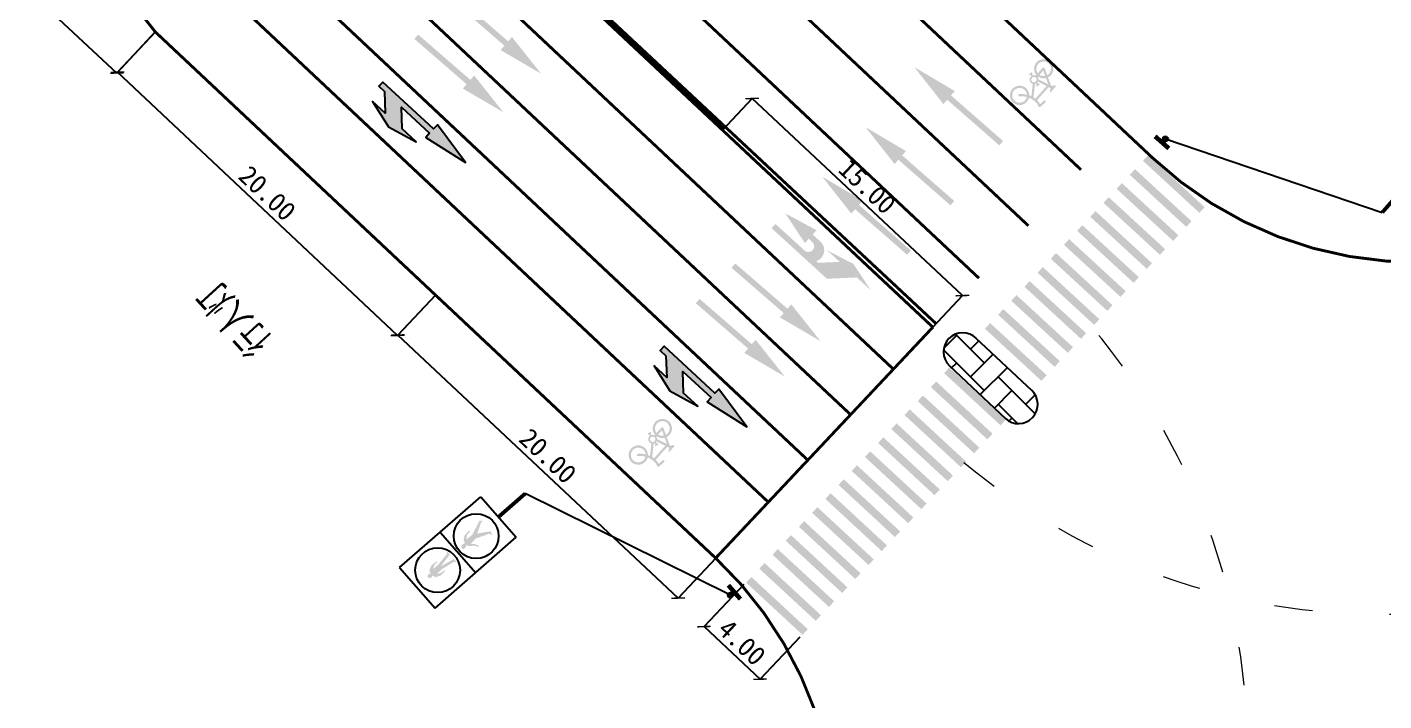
# Model space of a CAD drawing. Header units: millimetres. Extents: x 67536 to 67858, y 50657 to 50929.
# Drawn here: x 67620.4 to 67691, y 50784.1 to 50819.2 of the extents above; entities that cross this region are included whole.
import ezdxf

# ---------------------------------------------------------------- set-up
doc = ezdxf.new("R2010")
doc.units = ezdxf.units.MM
doc.linetypes.add('JTSS01', pattern=[6, 2, -4])
for name, color, linetype in [('@-交通信号', 7, 'Continuous'), ('@-地面图案', 7, 'Continuous'), ('@-标注', 7, 'Continuous'), ('@-注释', 7, 'Continuous'), ('@-路面标线', 7, 'Continuous'), ('@-路面边线', 7, 'Continuous'), ('@-辅助设计', 4, 'Continuous'), ('@-隔离岛', 3, 'Continuous'), ('@-隔离栏', 7, 'Continuous')]:
    doc.layers.add(name, color=color, linetype=linetype)
doc.layers.add('@-道路标线', color=7, linetype='Continuous', lineweight=0)
doc.layers.get('0').off()
doc.layers.get('@-辅助设计').off()
doc.styles.add('--黑体', font='simhei.ttf')
doc.styles.add('宋体', font='')
doc.styles.get('宋体').set_extended_font_data('SimSun')
doc.linetypes.add('FENCELINE1', pattern='A,6.349999999999998,-2.54,[133,ltypeshp.shx,S=2.54,R=0,X=-2.54,Y=0],-2.54,25.4', length=36.83)
doc.dimstyles.new('标志标注', dxfattribs={"dimtxt": 1, "dimasz": 0.5, "dimexe": 0, "dimexo": 0, "dimgap": 0.25, "dimtad": 1, "dimzin": 0, "dimdsep": 46, "dimtxsty": '--黑体', "dimblk": 'ARCHTICK', "dimcen": 0.09, "dimadec": 0, "dimazin": 0, "dimtfac": 1, "dimtix": 1, "dimtmove": 1, "dimatfit": 0, "dimfxl": 1, "dimtolj": 1, "dimtzin": 0, "dimarcsym": 0})

# ---------------------------------------------------------------- blocks, each defined once
blk = doc.blocks.new('6米直行加右转')
at = {"layer": '@-地面图案'}
blk.add_hatch(color=256, dxfattribs=at).paths.add_polyline_path([(1.600000000000023, -0.1500000000000057), (3.600000000000023, -0.1500000000000057), (3.600000000000023, -0.4500000000000171), (5.999999999999999, -2.846334279382745e-14), (3.600000000000023, 0.4499999999999604), (3.600000000000022, 0.1500000000000057), (0, 0.1500000000000057), (0, -0.1500000000000057), (0.399999999999977, -0.1500000000000057), (1.199999999999989, -0.9500000000000169), (0.300000000000012, -0.9500000000000169), (1.800000000000011, -1.349999999999994), (3.399999999999977, -0.9500000000000172), (2.399999999999977, -0.950000000000017)])
at = {"layer": '@-地面图案', "linetype": 'Continuous'}
blk.add_lwpolyline([(1.800000000000011, -1.349999999999994), (3.399999999999977, -0.950000000000017), (2.399999999999977, -0.950000000000017), (1.600000000000023, -0.1500000000000057), (3.600000000000023, -0.1500000000000057), (3.600000000000023, -0.4500000000000171), (6, -2.842170943040401e-14), (3.600000000000023, 0.4499999999999602), (3.600000000000023, 0.1500000000000057), (0, 0.1500000000000057), (0, -0.1500000000000057), (0.3999999999999773, -0.1500000000000057), (1.199999999999989, -0.950000000000017), (0.3000000000000114, -0.950000000000017)], close=True, dxfattribs=at)
blk = doc.blocks.new('A$C4D5C2BD2')
at = {"layer": '@-交通信号', "linetype": 'ByBlock', "lineweight": -3}
h = blk.add_hatch(color=14, dxfattribs=at)
edge = h.paths.add_edge_path()
edge.add_line((0.981396496295929, 0.3103656233288348), (0.9047607928514481, 0.5335762156173587))
edge.add_line((0.9047607928514481, 0.5335762188769877), (0.000568583607673645, 0.2231366215273738))
edge.add_line((0.0005685761570930481, 0.2231366285122931), (0.07720427960157394, -7.396377623081207e-05))
edge.add_line((0.07720427960157394, -7.396703585982323e-05), (0.9813964888453484, 0.3103656303137541))
blk.add_hatch(color=14, dxfattribs=at).paths.add_polyline_path([(0.5572020175083134, 0.5146595514379442, 1), (0.2922885207311656, 0.5146595514379442, 1)])
at = {"layer": '@-交通信号', "color": 14}
blk.add_circle((0.4247452691197395, 0.5146595514379442, 363.6511633631799), 0.1324567483885739, dxfattribs=at)
blk = doc.blocks.new('A$C3CD052C4')
at = {"layer": '@-交通信号'}
h = blk.add_hatch(color=256, dxfattribs=at)
h.paths.add_polyline_path([(0.1983859571773792, 4.356085207038632), (0.3037263108562911, 4.182178008431947), (0.3200045453995699, 3.934058719638415), (0.3810483660345199, 3.966599105235218), (0.4013966001366498, 4.275731142948644), (0.2752394003473455, 4.548255585470542), (0.1207051664969185, 4.589344146314033), (0.1368730835529277, 4.649943680897195), (0.157221317771473, 4.715024181221452), (0.1409426421305398, 4.776036930097689), (0.1002470557141351, 4.8142541802099), (0.04286595714802388, 4.829918102943338), (-0.01451514147629496, 4.814254180208081), (-0.05521072783449199, 4.77603693009587), (-0.07148940341721755, 4.715024181205081), (-0.05114116919867229, 4.649943680909928), (-0.03497325220087077, 4.589344146312214), (-0.1895074860512977, 4.548255585452353), (-0.3156646858988097, 4.275731142926816), (-0.2953164516802644, 3.966599105244313), (-0.2342726311035221, 3.934058719632958), (-0.2179943965602433, 4.182178008441042), (-0.1126540429395391, 4.356085207034994), (-0.1126540428813314, 3.967285207005261), (-0.2342726310889702, 3.267445207033234), (-0.279085850372212, 3.25705659617779), (-0.2912468931463081, 3.189701124136263), (-0.1126540429249872, 3.189685207004004), (0.04286595720623154, 3.967285207021632), (0.1983859571919311, 3.189685207022194), (0.3769788072968367, 3.18970112414172), (0.3648177647555713, 3.257056596183247), (0.3200045454141218, 3.267445207024139), (0.1983859571773792, 3.967285207023451)])
h.paths.add_polyline_path([(-0.06118429476919118, 1.636378291499568), (-0.3482229192304658, 0.9205713478113466), (-0.4579572204529541, 0.9188305799580121), (-0.4771172687906073, 0.8874937784821668), (-0.3065058634529123, 0.7793136970540218), (0.08171556417073589, 1.403055258662789), (0.3901159533270402, 0.8554683633010427), (0.3610900809726445, 0.822830726599932), (0.3647185906738741, 0.7974457475393137), (0.4082571785402251, 0.7793136970467458), (0.506219883376616, 0.8590945566884329), (0.2014475629403023, 1.638771373256532), (0.2159607196663273, 2.019543891745343), (0.3683466593938647, 1.85998217249653), (0.408250562948524, 1.595980882662843), (0.4737198686198099, 1.636111189556686), (0.4445396291994257, 1.94701568977689), (0.3030383364821319, 2.150094438551605), (0.1325111714249942, 2.208116783383957), (0.1252545931201894, 2.251633812893488, 0.2072279350689316), (0.1346140927344095, 2.450030692549262, 0.0711061981058181), (0.1193633821385447, 2.472137523831407, 0.0975891202728249), (0.1034852991870139, 2.48372346323049, 0.0222332267681968), (0.08456203251262195, 2.491531811232562, 0.0407986121601978), (0.07378418094594963, 2.494460636444273, 0.0459787038497324), (0.04555813709157519, 2.49706172911101, 0.0363583218134128), (0.009835170960286632, 2.494460636444273, 0.02830864803348), (-0.00935821476741694, 2.490530535462312, 0.0246906909628924), (-0.03075985630857758, 2.483723463228671, 0.079384576499933), (-0.05583795587881468, 2.469505774046411, 0.1243502617140169), (-0.06706480044522323, 2.454712290782481, 0.0811445592898371), (-0.07183741006883793, 2.435193731856998, 0.0695555518301039), (-0.0704105976910796, 2.411836468469119, 0.0047304574096672), (-0.06829578496399336, 2.401883111553616, 0.0090106909384495), (-0.06704230702598579, 2.39668994594831, 0.057141586892112), (-0.06096273110597394, 2.380969756777631, -0.0682413411958788), (-0.05615765994298272, 2.367678773531225, -0.1243534000053011), (-0.05688904688577168, 2.34781299745373, 0.0894556629479959), (-0.05978576498455368, 2.320536050174269, 0.0148189027599731), (-0.05776430989499204, 2.300840494513977, -0.0224194918720017), (-0.05592311613145284, 2.279750535453786, 0.0428473774026392), (-0.05615765994298272, 2.26976586341334, 0.1828745618122536), (-0.05377668564324267, 2.264489678782411, 0.101618928131842), (-0.04527257199515589, 2.258886470561265, 0.0299215739039949), (-0.001733984012389556, 2.249434136931086), (-0.001733984012389556, 2.204490589996567), (-0.1098946226702537, 2.1785597586113), (-0.1807460487616481, 2.085614511275708), (-0.2914515398006188, 1.939557423202132), (-0.3313056047336431, 1.904149619640521), (-0.5062198836385505, 1.793500335124918), (-0.4530814243044006, 1.753666386819532), (-0.2629672755283536, 1.852729243923022), (-0.2161719821888255, 1.877593834708023), (-0.1098946225974942, 2.021437714965941)])
for p, q in [((-1.402307950018439, 5.60923179994461), (-1.402307949960232, -1.2732925824821e-11)), ((1.402307949902024, 5.609231799970075), (-1.402307950018439, 5.60923179994461)), ((1.402307949902024, 5.609231799970075), (1.402307949960232, 1.2732925824821e-11)), ((1.402307949989336, 2.804615899991404), (-1.402307950047543, 2.804615899995042)), ((1.402307949960232, 1.2732925824821e-11), (-1.402307949960232, -1.2732925824821e-11))]:
    blk.add_line(p, q, dxfattribs=at)
at = {"layer": '@-交通信号', "color": 1}
blk.add_circle((-1.01863406598568e-10, 4.206923849938903), 1.166399999991831, dxfattribs=at)
at = {"layer": '@-交通信号', "color": 3}
blk.add_circle((0.01579213106015231, 1.529717030643951), 1.166399999991831, dxfattribs=at)
blk = doc.blocks.new('A$C5D3B22B4')
at = {"layer": '@-交通信号'}
for p, q in [((0.4413993451016722, 17.24206643283105), (1.1784147653525, 17.24206643283105)), ((0.4413993451016722, 17.24206643283105), (0.4413993451016722, 16.72376884262667)), ((1.1784147653525, 17.07442647273456), (0.4413993451016722, 17.07442647273456)), ((1.105069848650601, 17.24206643283105), (0.5147442618035711, 17.24206643283105)), ((1.105069848650601, 17.24206643283105), (0.5147442618035711, 17.24206643283105)), ((0.5147442618035711, 17.24206643283105), (0.5147442618035711, 17.24206643283105)), ((0.5147442618035711, 17.24206643283105), (0.5147442618035711, 17.24206643283105)), ((0.5147442618035711, 17.24206643283105), (0.5147442618035711, 17.24206643283105)), ((1.1784147653525, 17.24206643283105), (1.1784147653525, 0.0809907138827839)), ((-19.01916506013367, 16.36813209847242), (-19.33041515065997, 16.36658324647942)), ((-13.85681291895162, 16.3839729569936), (-19.01916506013367, 16.36813209847242)), ((-6.75872682291083, 16.40460298876314), (-13.85681291895162, 16.3839729569936)), ((0.1153616927622352, 16.44111264106868), (-6.75872682291083, 16.40460298876314)), ((-0.02233867958420888, 16.63465959109271), (-0.6277825429860968, 16.49763751473802)), ((-0.6277825429860968, 16.49763751473802), (-0.6277825429860968, 16.43890202417424)), ((0.1153616927622352, 16.63465959109271), (-0.02233867958420888, 16.63465959109271)), ((0.1153616927622352, 16.70260056157349), (0.1153616927622352, 15.69368050578487)), ((0.1153616927622352, 16.70260056157349), (0.2495233541849302, 16.70260056157349)), ((0.1824425234663067, 16.70260056157349), (0.1824425234663067, 15.69368050578487)), ((0.2495233541849302, 16.70260056157349), (0.809907055227086, 16.76442361522641)), ((0.2495233541849302, 16.70260056157349), (0.2495233541849302, 15.69368050578487)), ((0.809907055227086, 16.76442361522641), (0.809907055227086, 15.51163263688795)), ((0.809907055227086, 15.5105133279194), (0.809907055227086, 16.69353855771806)), ((-19.01916506013367, 16.01543425421369), (-19.29370332800318, 16.01717393904255)), ((-13.85373341885861, 16.00429684719165), (-19.01916506013367, 16.01543425421369)), ((-6.75872682291083, 15.98979226334086), (-13.85373341885861, 16.00429684719165)), ((0.1153616927622352, 15.95516842628967), (-6.75872682291083, 15.98979226334086)), ((-0.6277825429860968, 15.95726485926753), (-0.6277825429860968, 15.90975372742651)), ((-0.02233867958420888, 15.77273165107181), (-0.6277825429860968, 15.90975372742651)), ((-0.627029175448115, 16.21960691784443), (-0.6268592473934405, 16.17667414951393)), ((-0.627029175448115, 16.21960691784443), (0.1153616927622352, 16.21960691784443)), ((-0.6268592473934405, 16.17667414951393), (0.1153616927622352, 16.17667414951393)), ((0.1153616927622352, 15.77273165107181), (-0.02233867958420888, 15.77273165107181)), ((0.1153616927622352, 15.69368050578487), (0.2495233541849302, 15.69368050578487)), ((0.5147442618035711, 15.50372726831847), (0.2495233541849302, 15.69368050578487)), ((0.4413993451016722, 15.55625745722318), (0.4413993451016722, 0.0809907138827839)), ((0.5147442618035711, 15.50372726831847), (0.809907055227086, 15.50372726831847)), ((0.8904059988853987, 9.580596452478858), (1.212401773533202, 9.580596452478858)), ((0.8913895225996384, 9.577645881428907), (1.215352344690473, 9.577645881428907)), ((1.1784147653525, 4.319504131372014), (0.4413993451016722, 4.319504131372014)), ((1.1784147653525, 3.239628098528556), (0.4413993451016722, 3.239628098528556)), ((1.175710075112875, 3.065762893780629), (1.299130259663798, 3.065762893780629)), ((1.299130259663798, 3.065762893780629), (1.299130259663798, 1.940892026235815)), ((1.029931805227534, 2.159752065686916), (0.4413993451016722, 2.159752065686916)), ((1.1784147653525, 2.159752065686916), (0.4413993451016722, 2.159752065686916)), ((1.175710075112875, 2.160546679939216), (0.4441040353267454, 2.160546679939216)), ((1.028128678401117, 2.160546679939216), (0.4441040353267454, 2.160546679939216)), ((1.175710075112875, 1.940892026235815), (1.299130259663798, 1.940892026235815)), ((0.2806895182875451, 0.8188976695801102), (0.1196916309563676, 0.2151556149183307)), ((0.3671628650772618, 0.8188976695801102), (0.2806895182875451, 0.8188976695801102)), ((0.4413993451016722, 0.8099070246335032), (0.3543977392691886, 0.8099070246335032)), ((0.4441040353267454, 0.8188976695801102), (0.3576306885224767, 0.8188976695801102)), ((0.3820061610458652, 0.8099070246335032), (0.4359999647276709, 0.8099070246335032)), ((1.1784147653525, 1.079876032843458), (0.4413993451016722, 1.079876032843458)), ((0.7113683635107009, 0.8099070246335032), (0.7545634064445039, 0.8099070246335032)), ((0.7114995000010822, 0.8188976695801102), (0.7544322699541226, 0.8188976695801102)), ((0.7884406702505657, 0.8188976695801102), (0.7884406702505657, 0.0809907138827839)), ((0.7884406702505657, 0.8188976695801102), (0.8313734402036062, 0.8188976695801102)), ((0.8313734402036062, 0.8188976695801102), (0.8313734402036062, 0.0809907138827839)), ((1.029931805227534, 0.8099070246335032), (1.08392560890934, 0.8099070246335032)), ((1.175710075112875, 0.8188976695801102), (1.284665417959332, 0.8188976695801102)), ((1.1784147653525, 0.8099070246335032), (1.28803570799937, 0.8099070246316842)), ((1.252651245362358, 0.8188976695801102), (1.361606588208815, 0.8188976695801102)), ((1.361606588208815, 0.8188976695801102), (1.522604475525441, 0.2151556149183307)), ((0, 0.0809907138827839), (1.61981411043962, 0.0809907138827839)), ((0, 0.0809907138827839), (0, 0)), ((0, 0), (1.61981411043962, 0)), ((0.1196916309563676, 0.2151556149183307), (0.1196916309563676, 0.0809907138827839)), ((1.522604475525441, 0.2151556149183307), (1.522604475525441, 0.0809907138827839)), ((1.61981411043962, 0.0809907138827839), (1.61981411043962, 0))]:
    blk.add_line(p, q, dxfattribs=at)
blk = doc.blocks.new('*U25')
at = {"layer": '@-路面边线'}
h = blk.add_hatch(color=256, dxfattribs=at)
h.dxf.hatch_style = 1
h.paths.add_polyline_path([(0.1557578328492956, -0.02900320709929609), (0.1940489042393523, -4.028819927116496), (0.5940305762596365, -4.024990819992993), (0.5557395048443463, -0.02517409995956887)])
blk = doc.blocks.new('*U26')
at = {"layer": '@-道路标线', "color": 0, "linetype": 'ByBlock', "lineweight": -2, "transparency": 16777216, "rotation": 46.77617925165114}
for p in [(67678.30593282598, 50812.09694286143), (67677.62108271016, 50811.36825889779), (67676.93623259435, 50810.63957493415), (67676.25138247853, 50809.91089097052), (67675.5665323627, 50809.18220700689), (67674.88168224688, 50808.45352304325), (67674.19683213106, 50807.72483907962), (67673.51198201523, 50806.99615511598), (67672.82713189941, 50806.26747115234), (67672.1422817836, 50805.53878718871), (67671.45743166778, 50804.81010322508), (67670.77258155195, 50804.08141926144), (67670.08773143613, 50803.35273529781)]:
    blk.add_blockref('*U25', p, dxfattribs=at)
blk = doc.blocks.new('_ARCHTICK')
at = {"color": 0, "linetype": 'ByBlock', "const_width": 0.15}
blk.add_lwpolyline([(-0.5, -0.5), (0.5, 0.5)], dxfattribs=at)
blk = doc.blocks.new('*D53')
at = {"layer": '@-注释', "color": 0, "lineweight": -2, "transparency": 16777216}
for p, q in [((67657.66497525305, 50790.13486031228), (67655.60068336617, 50787.93844329468)), ((67655.60068336617, 50787.93844329468), (67658.51541927039, 50785.19904288425)), ((67660.57971115728, 50787.39545990185), (67658.51541927039, 50785.19904288425))]:
    blk.add_line(p, q, dxfattribs=at)
at = {"layer": 'Defpoints', "color": 0, "transparency": 16777216}
for p in [(67657.66497525305, 50790.13486031228), (67660.57971115728, 50787.39545990185), (67658.51541927039, 50785.19904288425)]:
    blk.add_point(p, dxfattribs=at)
at = {"layer": '@-注释', "color": 0, "lineweight": -2, "transparency": 16777216, "xscale": 0.5, "yscale": 0.5, "zscale": 0.5}
for p, rotation in [((67655.60068336617, 50787.93844329468), 136.7761802906991), ((67658.51541927039, 50785.19904288425), 316.7761802906991)]:
    blk.add_blockref('_ARCHTICK', p, dxfattribs=dict(at, rotation=rotation))
at = {"layer": '@-注释', "color": 0, "transparency": 16777216, "insert": (67657.57553636773, 50787.11934980171), "char_height": 1, "attachment_point": 5, "rotation": 316.77618029069913, "style": '--黑体'}
blk.add_mtext('\\A1;4.00', dxfattribs=at)
blk = doc.blocks.new('*D55')
at = {"layer": '@-注释', "color": 0, "lineweight": -2, "transparency": 16777216}
for p, q in [((67605.11765557047, 50839.36037900291), (67603.12347612124, 50837.22188335936)), ((67603.12347612124, 50837.22188335936), (67625.06408716983, 50816.76193255759)), ((67627.05826661906, 50818.90042820114), (67625.06408716983, 50816.76193255759))]:
    blk.add_line(p, q, dxfattribs=at)
at = {"layer": 'Defpoints', "color": 0, "transparency": 16777216}
for p in [(67605.11765557047, 50839.36037900291), (67627.05826661906, 50818.90042820114), (67625.06408716983, 50816.76193255759)]:
    blk.add_point(p, dxfattribs=at)
at = {"layer": '@-注释', "color": 0, "lineweight": -2, "transparency": 16777216, "xscale": 0.5, "yscale": 0.5, "zscale": 0.5}
for p, rotation in [((67603.12347612124, 50837.22188335936), 137.0000000001812), ((67625.06408716983, 50816.76193255759), 317.0000000001812)]:
    blk.add_blockref('_ARCHTICK', p, dxfattribs=dict(at, rotation=rotation))
at = {"layer": '@-注释', "color": 0, "transparency": 16777216, "insert": (67614.60911186704, 50827.54453196336), "char_height": 1, "attachment_point": 5, "rotation": 317.0000000001812, "style": '--黑体'}
blk.add_mtext('\\A1;30.00', dxfattribs=at)
blk = doc.blocks.new('*D56')
at = {"layer": '@-注释', "color": 0, "lineweight": -2, "transparency": 16777216}
for p, q in [((67656.56485046953, 50813.78882344948), (67658.10906742695, 50815.43520423918)), ((67669.04964231746, 50805.17353125582), (67658.10906742695, 50815.43520423918)), ((67667.50542536004, 50803.52715046611), (67669.04964231746, 50805.17353125582))]:
    blk.add_line(p, q, dxfattribs=at)
at = {"layer": 'Defpoints', "color": 0, "transparency": 16777216}
for p in [(67658.10906742695, 50815.43520423918), (67656.56485046953, 50813.78882344948), (67667.50542536004, 50803.52715046611)]:
    blk.add_point(p, dxfattribs=at)
at = {"layer": '@-注释', "color": 0, "lineweight": -2, "transparency": 16777216, "xscale": 0.5, "yscale": 0.5, "zscale": 0.5}
for p, rotation in [((67658.10906742695, 50815.43520423918), 136.834000257673), ((67669.04964231746, 50805.17353125582), 316.834000257673)]:
    blk.add_blockref('_ARCHTICK', p, dxfattribs=dict(at, rotation=rotation))
at = {"layer": '@-注释', "color": 0, "transparency": 16777216, "insert": (67664.09628401416, 50810.85549639871), "char_height": 1, "attachment_point": 5, "rotation": 316.834000257673, "style": '--黑体'}
blk.add_mtext('\\A1;15.00', dxfattribs=at)
blk = doc.blocks.new('*D95')
at = {"layer": '@-标注', "color": 0, "lineweight": -2, "transparency": 16777216}
for p, q in [((67641.63392805288, 50805.20156296008), (67639.67831622822, 50803.1207821438)), ((67654.25199558583, 50789.42377981779), (67639.67831622822, 50803.1207821438)), ((67656.20760741048, 50791.50456063406), (67654.25199558583, 50789.42377981779))]:
    blk.add_line(p, q, dxfattribs=at)
at = {"layer": 'Defpoints', "color": 0, "transparency": 16777216}
for p in [(67641.63392805288, 50805.20156296008), (67639.67831622822, 50803.1207821438), (67656.20760741048, 50791.50456063406)]:
    blk.add_point(p, dxfattribs=at)
at = {"layer": '@-标注', "color": 0, "lineweight": -2, "transparency": 16777216, "xscale": 0.5, "yscale": 0.5, "zscale": 0.5}
for p, rotation in [((67639.67831622822, 50803.1207821438), 136.7761793982374), ((67654.25199558583, 50789.42377981779), 316.7761793982374)]:
    blk.add_blockref('_ARCHTICK', p, dxfattribs=dict(at, rotation=rotation))
at = {"layer": '@-标注', "color": 0, "transparency": 16777216, "insert": (67647.48264096504, 50796.82288768498), "char_height": 1, "attachment_point": 5, "rotation": 316.7761793982374, "style": '--黑体'}
blk.add_mtext('\\A1;20.00', dxfattribs=at)
blk = doc.blocks.new('*D96')
at = {"layer": '@-标注', "color": 0, "lineweight": -2, "transparency": 16777216}
for p, q in [((67627.07267797709, 50818.911792297), (67625.08923588053, 50816.80523406825)), ((67639.6504859679, 50803.09500474365), (67625.08923588053, 50816.80523406825)), ((67641.63392806445, 50805.20156297239), (67639.6504859679, 50803.09500474365))]:
    blk.add_line(p, q, dxfattribs=at)
at = {"layer": 'Defpoints', "color": 0, "transparency": 16777216}
for p in [(67627.07267797709, 50818.911792297), (67625.08923588053, 50816.80523406825), (67641.63392806445, 50805.20156297239)]:
    blk.add_point(p, dxfattribs=at)
at = {"layer": '@-标注', "color": 0, "lineweight": -2, "transparency": 16777216, "xscale": 0.5, "yscale": 0.5, "zscale": 0.5}
for p, rotation in [((67625.08923588053, 50816.80523406825), 136.7241820960397), ((67639.6504859679, 50803.09500474365), 316.7241820960397)]:
    blk.add_blockref('_ARCHTICK', p, dxfattribs=dict(at, rotation=rotation))
at = {"layer": '@-标注', "color": 0, "transparency": 16777216, "insert": (67632.88784545794, 50810.50025625328), "char_height": 1, "attachment_point": 5, "rotation": 316.72418209603967, "style": '--黑体'}
blk.add_mtext('\\A1;20.00', dxfattribs=at)
blk = doc.blocks.new('*U107')
at = {"layer": '@-路面边线'}
h = blk.add_hatch(color=256, dxfattribs=at)
h.dxf.hatch_style = 1
h.paths.add_polyline_path([(0.1557578328492956, -0.02900320709929609), (0.1940489042393523, -4.028819927116496), (0.5940305762596365, -4.024990819992993), (0.5557395048443463, -0.02517409995956887)])
blk = doc.blocks.new('*U109')
at = {"layer": '@-道路标线', "color": 0, "linetype": 'ByBlock', "lineweight": -2, "transparency": 16777216, "rotation": 46.64381672642343}
for p in [(67667.96295022451, 50801.04135890199), (67667.27641855975, 50800.314258996), (67666.58988689499, 50799.58715909003), (67665.90335523021, 50798.86005918404), (67665.21682356545, 50798.13295927807), (67664.5302919007, 50797.40585937208), (67663.84376023592, 50796.67875946611), (67663.15722857116, 50795.95165956012), (67662.4706969064, 50795.22455965415), (67661.78416524164, 50794.49745974816), (67661.09763357686, 50793.77035984219), (67660.4111019121, 50793.0432599362), (67659.72457024734, 50792.31616003023), (67659.03803858258, 50791.58906012424), (67658.35150691781, 50790.86196021827), (67657.66497525305, 50790.13486031228)]:
    blk.add_blockref('*U107', p, dxfattribs=at)
blk = doc.blocks.new('安全岛')
at = {"layer": '@-隔离岛'}
h = blk.add_hatch(dxfattribs=at)
h.set_pattern_fill('AR-HBONE', color=30, scale=0.01, angle=-1.6576033e-09, style=0)
h.set_pattern_definition([(44.9999999983424, (0, 0), (4.156886443366873e-11, 1.436840979371065), [3.048, -1.016]), (134.9999999983424, (0.7184200000207843, 0.7184199999792156), (4.156886443366873e-11, 1.436840979371065), [3.048, -1.016])])
h.paths.add_polyline_path([(67669.73388765508, 50802.97680845962, 0.9999999851010306), (67668.38928634053, 50801.49585467608), (67671.27921282793, 50798.78014499724, 1.000000021073415), (67672.64744296255, 50800.23889440441)])
at = {"layer": '@-隔离岛', "linetype": 'Continuous', "flags": 128}
for points in [[(67669.7325219488, 50802.97809183544), (67672.64744296616, 50800.23889440103)], [(67668.36428753067, 50801.51934645353), (67671.27921283204, 50798.78014499338)]]:
    blk.add_lwpolyline(points, dxfattribs=at)
at = {"layer": '@-隔离岛', "linetype": 'Continuous'}
for centre, radius, start, end in [((67669.06158699801, 50802.23633156766), 1.000147089691104, 45.79745735733002, 225.79745735733), ((67671.96332789911, 50799.5095196972), 1.000000441775133, 226.8339718696227, 46.83397186962267)]:
    blk.add_arc(centre, radius, start, end, dxfattribs=at)

msp = doc.modelspace()

# ---------------------------------------------------------------- hatches: boundary and pattern name
at = {"layer": '@-道路标线'}
for points in [[(67642.59671336647, 50820.6557144151), (67642.49840820667, 50820.54241792426), (67645.21752403802, 50818.18309405842), (67645.02091371293, 50817.95650107165), (67647.12857308291, 50816.72350797441), (67645.61074468, 50818.63628002862), (67645.41413435753, 50818.40968704308), (67642.69501852841, 50820.76901090919)], [(67640.63259920971, 50818.64951147619), (67640.53429404991, 50818.53621498535), (67643.25340988126, 50816.17689111951), (67643.05679955617, 50815.95029813274), (67645.16445892616, 50814.7173050355), (67643.64663052325, 50816.63007708971), (67643.45002020078, 50816.40348410417), (67640.73090437165, 50818.76280797028)], [(67671.05956429506, 50813.10938285761), (67671.15841010433, 50813.22220796686), (67668.45060743134, 50815.5945074194), (67668.64829905533, 50815.82015764296), (67666.5465598426, 50817.06321527611), (67668.0552241916, 50815.14320697558), (67668.25291581295, 50815.36885719793), (67670.96071848368, 50812.99655774513)], [(67668.52027175308, 50809.98660260501), (67668.61911756234, 50810.09942771426), (67665.91131488935, 50812.47172716681), (67666.10900651335, 50812.69737739037), (67664.0072673006, 50813.94043502351), (67665.51593164961, 50812.02042672299), (67665.71362327096, 50812.24607694533), (67668.42142594169, 50809.87377749253)], [(67666.26746761684, 50807.40837726567), (67666.3663134261, 50807.52120237491), (67663.65851075311, 50809.89350182746), (67663.85620237711, 50810.11915205102), (67661.75446316437, 50811.36220968416), (67663.26312751338, 50809.44220138364), (67663.46081913472, 50809.66785160598), (67666.16862180545, 50807.29555215318)], [(67659.216589315, 50808.79378505132), (67659.11533673505, 50808.68311475388), (67661.99276448463, 50806.05054765261), (67663.54686559713, 50806.11961091361), (67664.28466758555, 50805.44459370922), (67663.3741912883, 50806.81974203307), (67661.99748142417, 50807.53714704508), (67662.66150321219, 50806.92963155981), (67661.53124785959, 50806.87940373485), (67661.4350497252, 50806.96741568911, 0.577350269189626), (67661.65919205143, 50807.98218670647), (67661.25340095819, 50808.35344616974), (67661.45590611894, 50808.57478676504), (67659.82410479896, 50809.45780683948), (67660.84839063496, 50807.91076497688), (67661.05089579636, 50808.13210557283), (67661.23534629312, 50807.96335127141, -1), (67660.83033597135, 50807.52067007972), (67659.31784189572, 50808.90445534926)], [(67657.12780193023, 50806.73522720296), (67657.02949677042, 50806.62193071212), (67659.74861260178, 50804.26260684628), (67659.55200227669, 50804.03601385951), (67661.65966164667, 50802.80302076227), (67660.14183324376, 50804.71579281648), (67659.94522292129, 50804.48919983094), (67657.22610709217, 50806.84852369704)], [(67655.27301758173, 50804.88978473855), (67655.17471242193, 50804.77648824771), (67657.89382825328, 50802.41716438186), (67657.69721792819, 50802.19057139509), (67659.80487729817, 50800.95757829786), (67658.28704889526, 50802.87035035207), (67658.09043857279, 50802.64375736652), (67655.37132274367, 50805.00308123263)]]:
    msp.add_hatch(color=7, dxfattribs=at).paths.add_polyline_path(points)
h = msp.add_hatch(color=7, dxfattribs=at)
edge = h.paths.add_edge_path()
edge.add_line((67673.6575305683, 50816.09591794002), (67673.70968750176, 50816.06970416087))
edge.add_ellipse((67674.05073756278, 50815.76611558312), major_axis=(0.201062209189022, -0.4099435790898143), ratio=0.9999805706952836, start_angle=200.1195756284293, end_angle=202.1999952957983, ccw=False)
edge.add_ellipse((67673.81837460036, 50815.96741093019), major_axis=(-0.1349701719647786, -0.06619789242732606), ratio=0.9999999506772708, start_angle=219.8589830386828, end_angle=284.2785924977287, ccw=False)
edge.add_ellipse((67673.85355632393, 50816.07069000086), major_axis=(-0.03845518675498325, -0.01886085109785154), ratio=0.9999998303205472, start_angle=113.18325781182659, end_angle=206.501347011118, ccw=False)
edge.add_line((67673.8860329476, 50816.04276507112), (67673.62119880023, 50815.74780737781))
edge.add_ellipse((67673.63402447687, 50815.78744256091), major_axis=(-0.03740224474747406, -0.01834442186959589), ratio=0.9999998508462595, start_angle=310.81329457208363, end_angle=405.9425271505703, ccw=False)
edge.add_ellipse((67674.05073756278, 50815.76611558312), major_axis=(-0.4099449549438242, -0.2010628839946802), ratio=0.999999995276094, start_angle=307.0992444217952, end_angle=329.14455822133897, ccw=False)
edge.add_line((67673.64309365478, 50815.97180373972), (67673.53209044224, 50816.02759332961))
edge.add_line((67673.53209044157, 50816.02759332897), (67672.9199606466, 50815.34583685501))
edge.add_ellipse((67672.1100769413, 50814.48936814479), major_axis=(0.519063056512727, -1.058312091657571), ratio=0.9999997747193812, start_angle=102.93400800517048, end_angle=110.4751074252666, ccw=False)
edge.add_line((67673.02535664027, 50815.23214222807), (67673.07599821112, 50815.13534593916))
edge.add_line((67673.07599821046, 50815.13534593851), (67673.2871442094, 50815.32023083022))
edge.add_ellipse((67673.32580714276, 50815.27607620423), major_axis=(0.02584393765854944, -0.0526929269515769), ratio=0.9999999969862579, start_angle=15.0799806736444, end_angle=195.0799806736443, ccw=False)
edge.add_line((67673.3644700761, 50815.23192157692), (67673.10178185029, 50815.00190497602))
edge.add_ellipse((67673.05856200024, 50815.04206944675), major_axis=(0.02598120516565534, -0.05297280019768658), ratio=0.9999999565071804, start_angle=-94.40099306387123, end_angle=20.972252427922285, ccw=False)
edge.add_line((67673.00375169456, 50815.02022978933), (67672.92694771616, 50815.1670328865))
edge.add_ellipse((67672.1100769413, 50814.48936814479), major_axis=(-0.9529259785403278, -0.4673750540606753), ratio=0.9999999809832021, start_angle=193.5523853715453, end_angle=221.8935450160579)
edge.add_ellipse((67672.01848149255, 50815.59695627092), major_axis=(-0.4526638136168394, -0.2220149089487002), ratio=0.9999999808311439, start_angle=-98.18991527179861, end_angle=139.7104712913849, ccw=False)
edge.add_ellipse((67672.01848149255, 50815.59695627092), major_axis=(-0.4526638122930861, -0.2220149082994484), ratio=0.9999999833191034, start_angle=153.487581228541, end_angle=261.8100847081013, ccw=False)
edge.add_ellipse((67672.1100769413, 50814.48936814479), major_axis=(-1.058311901259354, -0.5190629631294225), ratio=0.9999999987140331, start_angle=217.7231741279261, end_angle=223.3859971820988, ccw=False)
edge.add_line((67672.62958923203, 50815.54745946325), (67672.70090227496, 50816.19710035987))
edge.add_ellipse((67672.76537712177, 50816.4191307642), major_axis=(-0.2075794316144669, -0.101810056874832), ratio=0.9999999485642296, start_angle=280.9424230675123, end_angle=407.6811191826454, ccw=False)
edge.add_line((67672.62601489952, 50816.6036102302), (67672.58688899023, 50816.66497543046))
edge.add_line((67672.58688898888, 50816.66497542916), (67672.54881841254, 50816.64252538745))
edge.add_line((67672.54881841385, 50816.64252538743), (67672.5052922484, 50816.71633666247))
edge.add_line((67672.50529224909, 50816.71633666312), (67672.65272012798, 50816.80327420353))
edge.add_line((67672.652720128, 50816.80327420354), (67672.69624629278, 50816.72946292917))
edge.add_line((67672.69624629279, 50816.72946292916), (67672.66074496908, 50816.70852795958))
edge.add_line((67672.66074496778, 50816.70852796092), (67672.70326809745, 50816.64183454512))
edge.add_ellipse((67672.76537712177, 50816.4191307642), major_axis=(0.1018100528200388, -0.2075794233471927), ratio=0.9999998710940378, start_angle=156.077858777343, end_angle=169.4568067655877, ccw=False)
edge.add_line((67672.75648520367, 50816.65016201357), (67672.78740909716, 50816.64928092861))
edge.add_ellipse((67672.76537712177, 50816.4191307642), major_axis=(-0.2075794294881693, -0.1018100558319615), ratio=0.99999997824153, start_angle=219.2364363992578, end_angle=238.4055656186149, ccw=False)
edge.add_line((67672.86175909433, 50816.62928552062), (67672.88830484242, 50816.65885071267))
edge.add_ellipse((67673.2712900799, 50816.98139446113), major_axis=(0.2204886447554901, -0.4495519299439962), ratio=0.999999957172602, start_angle=251.5529690226818, end_angle=283.97727336007733, ccw=False)
edge.add_line((67672.77506893927, 50816.91448601746), (67672.7737849177, 50817.03796975411))
edge.add_ellipse((67673.2712900799, 50816.98139446113), major_axis=(-0.4495519105856651, -0.2204886352609428), ratio=0.9999999765459381, start_angle=90.72597712170881, end_angle=327.3860601384187, ccw=False)
edge.add_line((67673.49745699156, 50816.53467231632), (67673.6575305702, 50816.09591793666))
edge = h.paths.add_edge_path(flags=16)
edge.add_line((67673.4233920548, 50816.08222452242), (67672.96941244138, 50816.31039211391))
edge.add_ellipse((67672.76537712177, 50816.4191307642), major_axis=(-0.2075797207561151, -0.1018101986881486), ratio=0.9999989921065656, start_angle=113.33312174311399, end_angle=125.81877227170509, ccw=False)
edge.add_line((67672.94107826243, 50816.26885231018), (67672.98374150113, 50816.20193914574))
edge.add_line((67672.9837415024, 50816.2019391444), (67673.02333043666, 50816.22911542341))
edge.add_line((67673.023330436, 50816.22911542275), (67673.07182598168, 50816.15846973383))
edge.add_line((67673.07182598233, 50816.15846973447), (67672.9195601979, 50816.05394513084))
edge.add_line((67672.91956019858, 50816.05394513148), (67672.8710646503, 50816.12459082178))
edge.add_line((67672.87106464899, 50816.1245908218), (67672.91305500432, 50816.15341558668))
edge.add_line((67672.9130550043, 50816.15341558668), (67672.87382657001, 50816.21494158843))
edge.add_ellipse((67672.76537712177, 50816.4191307642), major_axis=(0.1018100527231909, -0.2075794231497303), ratio=0.9999996316774112, start_angle=-12.801403836924408, end_angle=1.8475263374838278, ccw=False)
edge.add_line((67672.81866272505, 50816.19415265653), (67672.7408341466, 50815.48515708338))
edge.add_ellipse((67672.1100769413, 50814.48936814479), major_axis=(-1.058311822158664, -0.51906292433345), ratio=0.9999999651228509, start_angle=206.1845881327514, end_angle=211.5225778991242, ccw=False)
edge.add_line((67672.83073771841, 50815.42215874758), (67673.42339205614, 50816.08222452371))
edge = h.paths.add_edge_path(flags=16)
edge.add_line((67673.50981585357, 50816.17015852006), (67673.39120883837, 50816.49525493473))
edge.add_ellipse((67673.2712900799, 50816.98139446113), major_axis=(-0.4495519134462683, -0.2204886366639632), ratio=0.9999999682488206, start_angle=387.44292668244736, end_angle=437.7305866839091, ccw=False)
edge.add_line((67672.97394153466, 50816.5785346768), (67672.9526078026, 50816.5547743357))
edge.add_ellipse((67672.76537712177, 50816.4191307642), major_axis=(0.1018100667875149, -0.2075794518253294), ratio=0.9999998818253548, start_angle=66.12125378608778, end_angle=99.79606636223912, ccw=False)
edge.add_line((67672.99640157643, 50816.42819763807), (67673.50981585355, 50816.17015852007))
edge = h.paths.add_edge_path(flags=16)
edge.add_line((67672.77871202474, 50816.55842969837), (67672.75999526419, 50816.55896297858))
edge.add_ellipse((67672.76537712177, 50816.4191307642), major_axis=(-0.005612782244407632, -0.1398231377295843), ratio=0.9999982862807512, start_angle=184.5028513073123, end_angle=536.8305418411982)
edge = h.paths.add_edge_path(flags=16)
edge.add_ellipse((67672.01848149255, 50815.59695627092), major_axis=(-0.3472779582061743, -0.1703270328922225), ratio=0.9999999827594351, start_angle=158.9141864051265, end_angle=261.729474163011)
edge.add_ellipse((67672.01848149255, 50815.59695627092), major_axis=(-0.3472779621301562, -0.170327034816791), ratio=0.9999999726421697, start_angle=261.7294742455286, end_angle=501.1211886144014)
edge.add_ellipse((67672.1100769413, 50814.48936814479), major_axis=(-0.9529259833067756, -0.467375056398442), ratio=0.9999999693913519, start_angle=228.2603932092995, end_angle=249.2839976678984)
edge.add_ellipse((67672.0049067539, 50815.60447968329), major_axis=(-0.05269443259906284, -0.02584467612312167), ratio=0.9999984609880854, start_angle=249.7117148502653, end_angle=428.8563375229205, ccw=False)
edge.add_ellipse((67672.1100769413, 50814.48936814479), major_axis=(-1.058311842046459, -0.51906293408768), ratio=0.9999999672635289, start_angle=229.4454243372494, end_angle=249.28399770017649, ccw=False)
edge = h.paths.add_edge_path(flags=16)
edge.add_line((67673.35066976129, 50816.60637068837), (67673.24904234016, 50816.88492681026))
edge.add_line((67673.24904233949, 50816.8849268096), (67673.05283410623, 50816.66640087314))
edge.add_ellipse((67673.2712900799, 50816.98139446113), major_axis=(-0.3441660547414529, -0.1688007589918262), ratio=0.9999999719880538, start_angle=29.13147224983823, end_angle=75.82490958884358)
edge = h.paths.add_edge_path(flags=16)
edge.add_ellipse((67673.2712900799, 50816.98139446113), major_axis=(-0.3441660602146482, -0.1688007616762265), ratio=0.9999999542659418, start_angle=92.82568757028405, end_angle=327.3860593604895)
edge.add_line((67672.89041217088, 50817.02470713801), (67672.89139519673, 50816.93017097528))
edge.add_ellipse((67673.2712900799, 50816.98139446113), major_axis=(-0.3441660587252452, -0.1688007609457293), ratio=0.9999999059556514, start_angle=341.5529669549778, end_angle=371.5106501264239)
edge.add_line((67672.96773021636, 50816.74731032499), (67673.21269960345, 50817.02014374432))
edge.add_ellipse((67673.26508232213, 50816.98060849959), major_axis=(0.0288991583048242, -0.05892218351696905), ratio=0.9999999181052606, start_angle=79.8263932664151, end_angle=206.8305000872452, ccw=False)
edge.add_line((67673.32818256924, 50816.9986457714), (67673.45685214127, 50816.64596834272))
h = msp.add_hatch(color=7, dxfattribs=at)
edge = h.paths.add_edge_path()
edge.add_line((67653.82126175666, 50797.3696761578), (67653.87341869011, 50797.34346237865))
edge.add_ellipse((67654.21446875113, 50797.0398738009), major_axis=(0.201062209189022, -0.4099435790898143), ratio=0.9999805706952836, start_angle=200.1195756284293, end_angle=202.1999952957983, ccw=False)
edge.add_ellipse((67653.98210578872, 50797.24116914797), major_axis=(-0.1349701719647786, -0.06619789242732606), ratio=0.9999999506772708, start_angle=219.8589830386828, end_angle=284.2785924977287, ccw=False)
edge.add_ellipse((67654.01728751228, 50797.34444821864), major_axis=(-0.03845518675498325, -0.01886085109785154), ratio=0.9999998303205472, start_angle=113.18325781182659, end_angle=206.501347011118, ccw=False)
edge.add_line((67654.04976413595, 50797.3165232889), (67653.78492998859, 50797.02156559559))
edge.add_ellipse((67653.79775566522, 50797.06120077869), major_axis=(-0.03740224474747406, -0.01834442186959589), ratio=0.9999998508462595, start_angle=310.81329457208363, end_angle=405.9425271505703, ccw=False)
edge.add_ellipse((67654.21446875113, 50797.0398738009), major_axis=(-0.4099449549438242, -0.2010628839946802), ratio=0.999999995276094, start_angle=307.0992444217952, end_angle=329.14455822133897, ccw=False)
edge.add_line((67653.80682484314, 50797.2455619575), (67653.6958216306, 50797.30135154739))
edge.add_line((67653.69582162992, 50797.30135154675), (67653.08369183495, 50796.61959507279))
edge.add_ellipse((67652.27380812966, 50795.76312636257), major_axis=(0.519063056512727, -1.058312091657571), ratio=0.9999997747193812, start_angle=102.93400800517048, end_angle=110.4751074252666, ccw=False)
edge.add_line((67653.18908782862, 50796.50590044585), (67653.23972939947, 50796.40910415694))
edge.add_line((67653.23972939882, 50796.40910415629), (67653.45087539776, 50796.593989048))
edge.add_ellipse((67653.48953833111, 50796.54983442201), major_axis=(0.02584393765854944, -0.0526929269515769), ratio=0.9999999969862579, start_angle=15.0799806736444, end_angle=195.0799806736443, ccw=False)
edge.add_line((67653.52820126446, 50796.5056797947), (67653.26551303864, 50796.2756631938))
edge.add_ellipse((67653.22229318859, 50796.31582766453), major_axis=(0.02598120516565534, -0.05297280019768658), ratio=0.9999999565071804, start_angle=-94.40099306387123, end_angle=20.972252427922285, ccw=False)
edge.add_line((67653.16748288291, 50796.29398800711), (67653.09067890451, 50796.44079110428))
edge.add_ellipse((67652.27380812966, 50795.76312636257), major_axis=(-0.9529259785403281, -0.4673750540606752), ratio=0.9999999809832021, start_angle=193.5523853715453, end_angle=221.8935450160579)
edge.add_ellipse((67652.1822126809, 50796.8707144887), major_axis=(-0.4526638136168394, -0.2220149089487002), ratio=0.9999999808311439, start_angle=-98.18991527179861, end_angle=139.7104712913849, ccw=False)
edge.add_ellipse((67652.1822126809, 50796.8707144887), major_axis=(-0.4526638122930861, -0.2220149082994484), ratio=0.9999999833191034, start_angle=153.487581228541, end_angle=261.8100847081013, ccw=False)
edge.add_ellipse((67652.27380812966, 50795.76312636257), major_axis=(-1.058311901259354, -0.5190629631294225), ratio=0.9999999987140331, start_angle=217.7231741279261, end_angle=223.3859971820988, ccw=False)
edge.add_line((67652.79332042039, 50796.82121768103), (67652.86463346331, 50797.47085857765))
edge.add_ellipse((67652.92910831013, 50797.69288898198), major_axis=(-0.2075794316144669, -0.101810056874832), ratio=0.9999999485642296, start_angle=280.9424230675123, end_angle=407.6811191826454, ccw=False)
edge.add_line((67652.78974608787, 50797.87736844798), (67652.75062017859, 50797.93873364824))
edge.add_line((67652.75062017723, 50797.93873364694), (67652.7125496009, 50797.91628360523))
edge.add_line((67652.7125496022, 50797.91628360521), (67652.66902343676, 50797.99009488025))
edge.add_line((67652.66902343744, 50797.9900948809), (67652.81645131634, 50798.07703242131))
edge.add_line((67652.81645131635, 50798.07703242132), (67652.85997748113, 50798.00322114695))
edge.add_line((67652.85997748114, 50798.00322114694), (67652.82447615743, 50797.98228617736))
edge.add_line((67652.82447615614, 50797.9822861787), (67652.8669992858, 50797.9155927629))
edge.add_ellipse((67652.92910831013, 50797.69288898198), major_axis=(0.1018100528200388, -0.2075794233471927), ratio=0.9999998710940378, start_angle=156.077858777343, end_angle=169.4568067655877, ccw=False)
edge.add_line((67652.92021639203, 50797.92392023135), (67652.95114028551, 50797.92303914639))
edge.add_ellipse((67652.92910831013, 50797.69288898198), major_axis=(-0.2075794294881693, -0.1018100558319615), ratio=0.99999997824153, start_angle=219.2364363992578, end_angle=238.4055656186149, ccw=False)
edge.add_line((67653.02549028269, 50797.9030437384), (67653.05203603077, 50797.93260893044))
edge.add_ellipse((67653.43502126825, 50798.25515267891), major_axis=(0.22048864475549, -0.4495519299439962), ratio=0.999999957172602, start_angle=251.5529690226818, end_angle=283.97727336007733, ccw=False)
edge.add_line((67652.93880012762, 50798.18824423524), (67652.93751610606, 50798.31172797189))
edge.add_ellipse((67653.43502126825, 50798.25515267891), major_axis=(-0.4495519105856651, -0.2204886352609428), ratio=0.9999999765459381, start_angle=90.72597712170881, end_angle=327.3860601384187, ccw=False)
edge.add_line((67653.66118817992, 50797.8084305341), (67653.82126175855, 50797.36967615444))
edge = h.paths.add_edge_path(flags=16)
edge.add_line((67653.58712324315, 50797.3559827402), (67653.13314362973, 50797.58415033169))
edge.add_ellipse((67652.92910831013, 50797.69288898198), major_axis=(-0.2075797207561151, -0.1018101986881486), ratio=0.9999989921065656, start_angle=113.33312174311399, end_angle=125.81877227170509, ccw=False)
edge.add_line((67653.10480945079, 50797.54261052795), (67653.14747268948, 50797.47569736352))
edge.add_line((67653.14747269075, 50797.47569736218), (67653.18706162501, 50797.50287364119))
edge.add_line((67653.18706162435, 50797.50287364053), (67653.23555717003, 50797.43222795161))
edge.add_line((67653.23555717069, 50797.43222795225), (67653.08329138625, 50797.32770334862))
edge.add_line((67653.08329138694, 50797.32770334926), (67653.03479583866, 50797.39834903955))
edge.add_line((67653.03479583735, 50797.39834903958), (67653.07678619267, 50797.42717380446))
edge.add_line((67653.07678619266, 50797.42717380446), (67653.03755775836, 50797.48869980621))
edge.add_ellipse((67652.92910831013, 50797.69288898198), major_axis=(0.1018100527231909, -0.2075794231497302), ratio=0.9999996316774112, start_angle=-12.801403836924408, end_angle=1.8475263374838278, ccw=False)
edge.add_line((67652.98239391341, 50797.46791087431), (67652.90456533496, 50796.75891530116))
edge.add_ellipse((67652.27380812966, 50795.76312636257), major_axis=(-1.058311822158664, -0.51906292433345), ratio=0.9999999651228509, start_angle=206.1845881327514, end_angle=211.5225778991242, ccw=False)
edge.add_line((67652.99446890676, 50796.69591696536), (67653.58712324449, 50797.35598274149))
edge = h.paths.add_edge_path(flags=16)
edge.add_line((67653.67354704192, 50797.44391673784), (67653.55494002672, 50797.76901315251))
edge.add_ellipse((67653.43502126825, 50798.25515267891), major_axis=(-0.4495519134462681, -0.2204886366639632), ratio=0.9999999682488206, start_angle=387.44292668244736, end_angle=437.7305866839091, ccw=False)
edge.add_line((67653.13767272301, 50797.85229289458), (67653.11633899095, 50797.82853255348))
edge.add_ellipse((67652.92910831013, 50797.69288898198), major_axis=(0.1018100667875148, -0.2075794518253292), ratio=0.9999998818253548, start_angle=66.12125378608778, end_angle=99.79606636223912, ccw=False)
edge.add_line((67653.16013276478, 50797.70195585585), (67653.67354704191, 50797.44391673785))
edge = h.paths.add_edge_path(flags=16)
edge.add_line((67652.94244321309, 50797.83218791614), (67652.92372645254, 50797.83272119636))
edge.add_ellipse((67652.92910831013, 50797.69288898198), major_axis=(-0.005612782244407632, -0.1398231377295843), ratio=0.9999982862807512, start_angle=184.5028513073123, end_angle=536.8305418411982)
edge = h.paths.add_edge_path(flags=16)
edge.add_ellipse((67652.1822126809, 50796.8707144887), major_axis=(-0.3472779582061743, -0.1703270328922225), ratio=0.9999999827594351, start_angle=158.9141864051265, end_angle=261.729474163011)
edge.add_ellipse((67652.1822126809, 50796.8707144887), major_axis=(-0.3472779621301562, -0.170327034816791), ratio=0.9999999726421697, start_angle=261.7294742455286, end_angle=501.1211886144014)
edge.add_ellipse((67652.27380812966, 50795.76312636257), major_axis=(-0.9529259833067756, -0.467375056398442), ratio=0.9999999693913519, start_angle=228.2603932092995, end_angle=249.2839976678984)
edge.add_ellipse((67652.16863794225, 50796.87823790107), major_axis=(-0.0526944325990628, -0.02584467612312165), ratio=0.9999984609880854, start_angle=249.7117148502653, end_angle=428.8563375229205, ccw=False)
edge.add_ellipse((67652.27380812966, 50795.76312636257), major_axis=(-1.058311842046459, -0.51906293408768), ratio=0.9999999672635289, start_angle=229.4454243372494, end_angle=249.28399770017649, ccw=False)
edge = h.paths.add_edge_path(flags=16)
edge.add_line((67653.51440094964, 50797.88012890614), (67653.41277352851, 50798.15868502804))
edge.add_line((67653.41277352785, 50798.15868502738), (67653.21656529458, 50797.94015909092))
edge.add_ellipse((67653.43502126825, 50798.25515267891), major_axis=(-0.3441660547414529, -0.1688007589918262), ratio=0.9999999719880538, start_angle=29.13147224983823, end_angle=75.82490958884358)
edge = h.paths.add_edge_path(flags=16)
edge.add_ellipse((67653.43502126825, 50798.25515267891), major_axis=(-0.3441660602146482, -0.1688007616762265), ratio=0.9999999542659418, start_angle=92.82568757028405, end_angle=327.3860593604895)
edge.add_line((67653.05414335923, 50798.29846535579), (67653.05512638508, 50798.20392919306))
edge.add_ellipse((67653.43502126825, 50798.25515267891), major_axis=(-0.3441660587252452, -0.1688007609457293), ratio=0.9999999059556514, start_angle=341.5529669549778, end_angle=371.5106501264239)
edge.add_line((67653.13146140472, 50798.02106854277), (67653.3764307918, 50798.2939019621))
edge.add_ellipse((67653.42881351049, 50798.25436671737), major_axis=(0.0288991583048242, -0.05892218351696905), ratio=0.9999999181052606, start_angle=79.8263932664151, end_angle=206.8305000872452, ccw=False)
edge.add_line((67653.49191375759, 50798.27240398918), (67653.62058332963, 50797.9197265605))

# ---------------------------------------------------------------- linework, layer by layer
at = {"layer": '@-交通信号', "linetype": 'Continuous', "lineweight": -3}
for p, q in [((67679.60531898953, 50813.33066790285), (67690.88468547814, 50809.50343562491, 31.0774134396799)), ((67656.97607359473, 50789.57763244207), (67646.30550355278, 50794.87015077204, 31.07741343967996))]:
    msp.add_line(p, q, dxfattribs=at)
at = {"layer": '@-交通信号', "const_width": 0.2, "flags": 128}
for points, elevation in [([(67692.10475509017, 50810.89941677648), (67690.88468547814, 50809.50343562491)], 31.0774134396799), ([(67646.30550355278, 50794.87015077204), (67644.91070693503, 50793.64872716458)], 31.07741343967996)]:
    msp.add_lwpolyline(points, dxfattribs=dict(at, elevation=elevation))
at = {"layer": '@-路面标线', "color": 7, "linetype": 'Continuous', "const_width": 0.15, "flags": 128}
for points in [[(67644.37309054588, 50808.11652246976), (67628.7492746338, 50822.80049065206)], [(67665.453083939, 50801.34179410581), (67650.87841356083, 50815.03972790796)], [(67663.22732106259, 50798.97357122399), (67648.57291962704, 50812.74643987664)], [(67661.00155818618, 50796.60534834219), (67646.42745566365, 50810.30274844795)], [(67658.9470078387, 50794.41929645126), (67644.37309054588, 50808.11652246976)]]:
    msp.add_lwpolyline(points, dxfattribs=at)
at = {"layer": '@-路面边线', "color": 7, "linetype": 'Continuous', "const_width": 0.15, "flags": 128}
msp.add_lwpolyline([(67677.26674843693, 50813.91159247859), (67648.11740768056, 50841.3074600828), (67648.11740768056, 50841.3074600828)], dxfattribs=at)
at = {"layer": '@-道路标线', "color": 7, "linetype": 'JTSS01', "flags": 128}
for points in [[(67669.90460969188, 50806.07823986946, 0.15, 0.15, 0), (67633.34686268782, 50840.43686242643, 0.15, 0.15, 0), (67618.96358916763, 50853.84948213649, 0.15, 0.15, 0), (67543.99986528029, 50923.75428541005, 0, 0, 0)], [(67648.57291962704, 50812.74643987664, 0.15, 0.15, 0), (67634.07798030623, 50826.3694388283, 0.15, 0.15, 0), (67612.66912350775, 50847.21474012719, 0.15, 0.15, 0), (67542.48805340467, 50912.6596467596, 0, 0, 0)], [(67646.42745566365, 50810.30274844795, 0.15, 0.15, 0), (67631.85221742983, 50824.0012159465, 0.15, 0.15, 0), (67610.28212924753, 50844.65500217154, 0, 0, 0)], [(67650.87841356083, 50815.03972790796, 0.15, 0.15, 0), (67636.30374318267, 50828.73766171013, 0.15, 0.15, 0), (67621.15838135268, 50844.42998042021, 0, 0, 0)]]:
    msp.add_lwpolyline(points, format="xyseb", dxfattribs=at)
at = {"layer": '@-道路标线', "color": 7, "linetype": 'Continuous', "const_width": 0.15, "flags": 128}
for points in [[(67627.0582666191, 50818.90042820109), (67608.36804557314, 50842.60239873075), (67536.51554436615, 50909.60594008299)], [(67675.21219808944, 50811.72554058758), (67646.06285733309, 50839.12140819189), (67646.06285733309, 50839.12140819189)], [(67656.20760737546, 50791.50456059678), (67627.0582666191, 50818.90042820109)], [(67656.20760737546, 50791.50456059678), (67667.50542536004, 50803.52715046612)]]:
    msp.add_lwpolyline(points, dxfattribs=at)
at = {"layer": '@-道路标线', "color": 7, "linetype": 'JTSS01', "const_width": 0.15, "flags": 128}
msp.add_lwpolyline([(67672.47279762616, 50808.81080473305), (67635.90971335738, 50843.17444349266), (67621.52108293785, 50856.59205843822)], dxfattribs=at)
at = {"layer": '@-道路标线', "color": 30, "linetype": 'Continuous', "ltscale": 0.08, "const_width": 0.1499999999999999, "flags": 128}
for points in [[(67622.46356667443, 50845.94340701536), (67667.6764539609, 50803.70949414626)], [(67635.2183554579, 50833.81069189284), (67656.56485046956, 50813.78882344953)]]:
    msp.add_lwpolyline(points, dxfattribs=at)
at = {"layer": '@-道路标线', "color": 7, "linetype": 'Continuous', "const_width": 0.15, "flags": 128}
for points in [[(67677.26674843693, 50813.91159247859), (67678.94419821231, 50812.33504938133, 0.4359741090756509), (67708.18411975786, 50814.32232083305), (67709.30268503826, 50815.70363391722)], [(67637.49186582159, 50809.09446021097), (67656.19610893918, 50791.51536734676, -0.4028906534838921), (67657.59329822725, 50763.82050749427), (67657.10923742244, 50763.26365923724)]]:
    msp.add_lwpolyline(points, format="xyb", dxfattribs=at)
at = {"layer": '@-道路标线', "color": 30, "linetype": 'JTSS01', "const_width": 0.15, "flags": 128}
msp.add_lwpolyline([(67656.56485046956, 50813.78882344953), (67667.50542536004, 50803.52715046612)], dxfattribs=at)
at = {"layer": '@-道路标线', "color": 7, "linetype": 'JTSS01'}
for centre, radius, start, end in [((67649.81147022221, 50781.49905767581), 34.05772232904485, 315.2342347071019, 40.35567013608644), ((67690.85693888902, 50822.37986878524), 33.80445981952886, 229.9923577508979, 321.8611086811708)]:
    msp.add_arc(centre, radius, start, end, dxfattribs=at)
at = {"layer": '@-隔离栏', "color": 4, "linetype": 'FENCELINE1', "ltscale": 0.1, "const_width": 0.2999999999999997, "elevation": 1475.285, "flags": 128}
msp.add_lwpolyline([(67622.37503114037, 50845.85447317909), (67656.65036476999, 50813.87999528959)], dxfattribs=at)

# ---------------------------------------------------------------- block references
at = {"layer": '@-交通信号'}
for name, p, rotation in [('A$C5D3B22B4', (67675.64878799248, 50833.01715496145), 48.98916963138065), ('A$C3CD052C4', (67644.91070693501, 50793.64872716459, 31.07741343967996), 131.2086376472454)]:
    msp.add_blockref(name, p, dxfattribs=dict(at, rotation=rotation))
at = {"layer": '@-交通信号', "linetype": 'Continuous', "ltscale": 2}
for p, rotation in [((67678.94772302153, 50813.4440281191, -363.6511633631799), 299.7517912725277), ((67657.61276686136, 50789.37787088429, -363.6511633631799), 112.1134704414125)]:
    msp.add_blockref('A$C4D5C2BD2', p, dxfattribs=dict(at, rotation=rotation))
at = {"layer": '@-地面图案', "rotation": 317.2354491538765}
for p in [(67638.7852653231, 50816.18143940234), (67653.42568369511, 50802.42171266469)]:
    msp.add_blockref('6米直行加右转', p, dxfattribs=at)
at = {"layer": '@-辅助设计'}
msp.add_blockref('安全岛', (0, 0), dxfattribs=at)
at = {"layer": '@-道路标线'}
for name in ['*U26', '*U109']:
    msp.add_blockref(name, (0, 0), dxfattribs=at)

# ---------------------------------------------------------------- texts
at = {"layer": '@-交通信号', "style": '宋体', "width": 0.7}
msp.add_text('行人灯', height=1.499999999999999, rotation=132.4777051045139, dxfattribs=at).set_placement((67633.14102695833, 50802.86396154236, 31.07741343967996))

# ---------------------------------------------------------------- dimensions: what is measured, and where the dimension line sits
at = {"layer": '@-标注'}
for p1, p2, distance, picture, middle in [((67641.63392806446, 50805.2015629724), (67627.07267797709, 50818.911792297), 2.893376940800876, '*D96', (67632.88784545794, 50810.50025625328)), ((67656.2076074105, 50791.50456063407), (67641.63392805289, 50805.20156296009), 2.855532597294399, '*D95', (67647.48264096504, 50796.82288768498))]:
    dim = msp.add_aligned_dim(p1=p1, p2=p2, distance=distance, dimstyle='标志标注', dxfattribs=at)
    dim.commit()
    dim.dimension.update_dxf_attribs({"geometry": picture, "text_midpoint": middle})
at = {"layer": '@-注释'}
for p1, p2, distance, picture, middle in [((67605.11765557047, 50839.3603790029), (67627.05826661906, 50818.90042820114), -2.9240238188545424, '*D55', (67614.60911186704, 50827.54453196336)), ((67667.50542536004, 50803.52715046612), (67656.56485046953, 50813.78882344949), -2.2572495910388315, '*D56', (67664.09628401416, 50810.85549639871)), ((67657.66497525305, 50790.13486031228), (67660.57971115728, 50787.39545990185), -3.0142243960021515, '*D53', (67657.57553636773, 50787.11934980171))]:
    dim = msp.add_aligned_dim(p1=p1, p2=p2, distance=distance, dimstyle='标志标注', dxfattribs=at)
    dim.commit()
    dim.dimension.update_dxf_attribs({"geometry": picture, "text_midpoint": middle})

doc.saveas('drawing.dxf')
